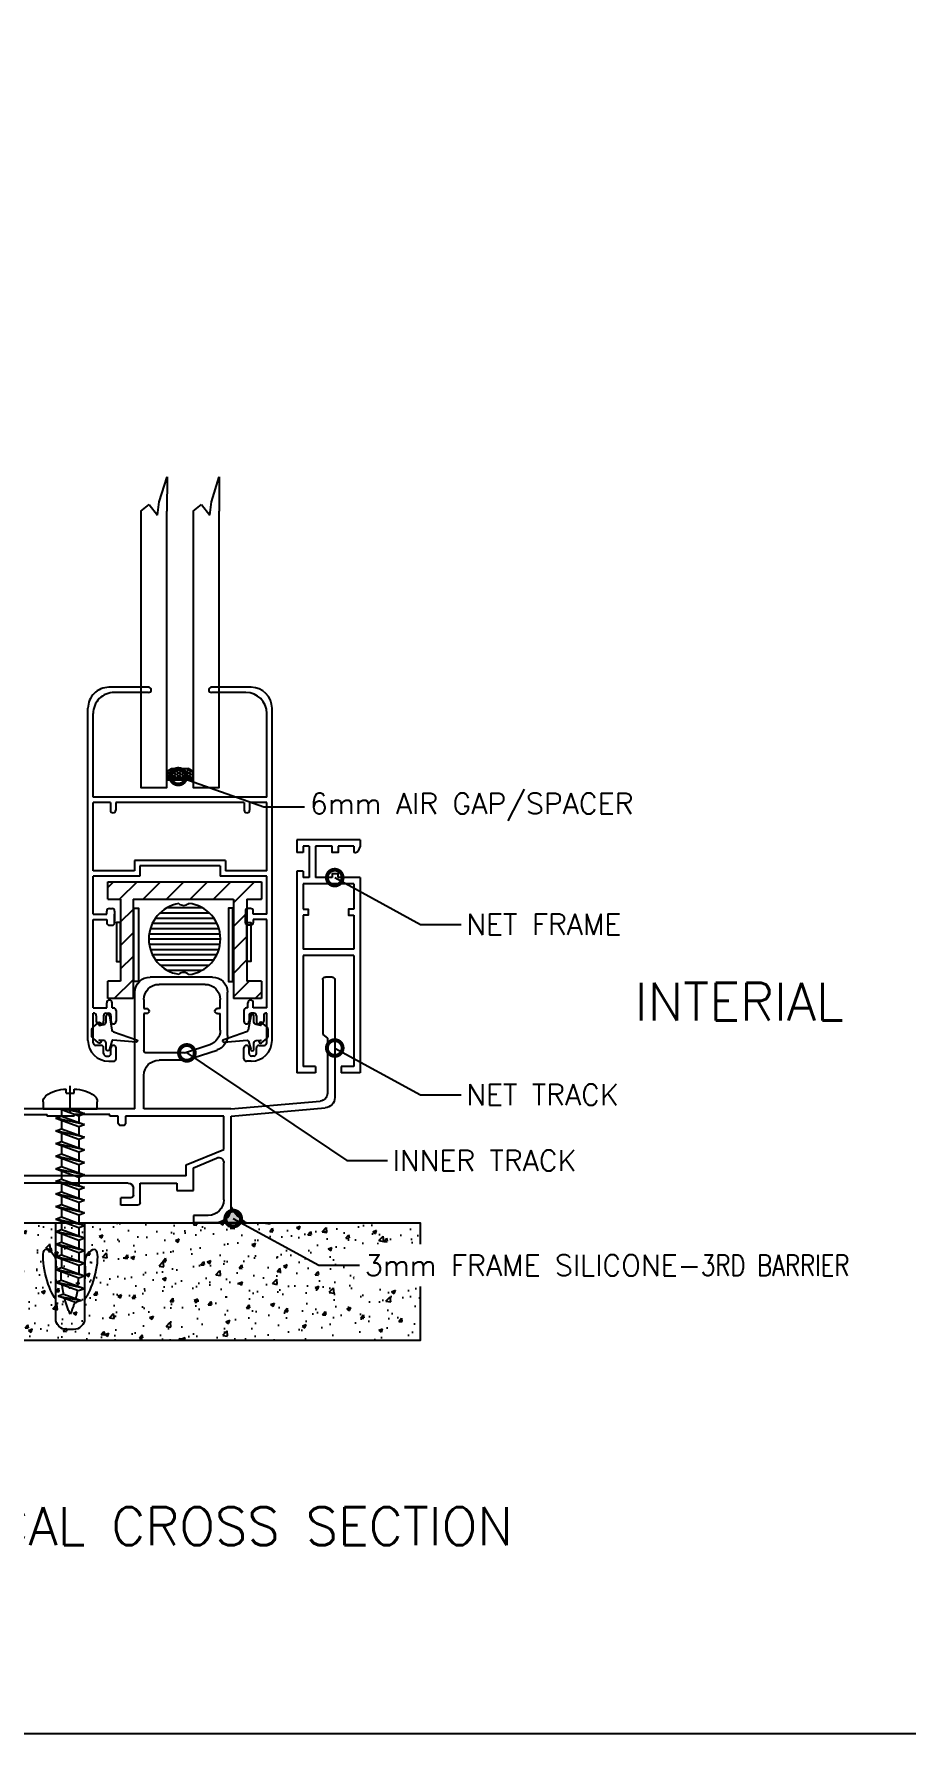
# Model space of a CAD drawing. Header units: millimetres. Extents: x -27371 to -844, y 11365 to 35579.
# Drawn here: x -14611.8 to -14445.1, y 11364.6 to 11689.6 of the extents above; entities that cross this region are included whole.
import ezdxf
from ezdxf import colors
from ezdxf.entities.mleader import LeaderData, LeaderLine
from ezdxf.math import Vec2, Vec3

# ---------------------------------------------------------------- set-up
doc = ezdxf.new("R2010")
doc.units = ezdxf.units.MM
for name, pattern in [('AXIS', [50.8, 31.75, -6.35, 6.35, -6.35]), ('AXIS2', [28.575, 19.05, -3.175, 3.175, -3.175]), ('HIDDEN', [9.525, 6.35, -3.175])]:
    doc.linetypes.add(name, pattern=pattern)
for name, color, linetype in [('A-GRID2', 224, 'AXIS2'), ('GLASS-VISION-PES', 151, 'Continuous'), ('HARDWARES', 54, 'Continuous'), ('PRO', 7, 'Continuous')]:
    doc.layers.add(name, color=color, linetype=linetype)
doc.layers.add('TEXT', color=7, linetype='Continuous', lineweight=20)
doc.styles.add('Annotative', font='romans.shx')
doc.styles.add('RomanS', font='romans.shx')

# ---------------------------------------------------------------- blocks, each defined once
blk = doc.blocks.new('trialco frame without cover')
at = {"color": 5}
for p, q in [((-77.8, 46.5), (-77.8, 23.96)), ((-77.3, 47), (-76, 47)), ((-75.5, 46.5), (-75.5, 36)), ((-54.4, 47), (-42.5, 47)), ((-53, 45.6), (-44.2, 45.6)), ((3.3, 47), (-8.6, 47)), ((1.9, 45.6), (-6.9, 45.6)), ((-57.3, 35.81), (-57.3, 44.1)), ((-55.9, 41), (-55.9, 42.7)), ((-41.3, 42.7), (-41.3, 41)), ((-39.6, 21.8), (-39.6, 44.1)), ((-11.5, 21.8), (-11.5, 44.1)), ((-9.8, 42.7), (-9.8, 41)), ((4.8, 41), (4.8, 42.7)), ((6.2, 35.81), (6.2, 44.1)), ((-55.9, 41), (-55.4, 41)), ((-55.9, 36.82), (-55.9, 40)), ((-55.4, 40), (-55.9, 40)), ((-54.9, 40.5), (-54.9, 40.5)), ((-42.3, 40.5), (-42.3, 40.5)), ((-41.3, 41), (-41.8, 41)), ((-41.8, 40), (-41.3, 40)), ((-41.3, 40), (-41.3, 33)), ((-9.8, 41), (-9.3, 41)), ((-9.3, 40), (-9.8, 40)), ((-9.8, 40), (-9.8, 33)), ((-8.8, 40.5), (-8.8, 40.5)), ((3.8, 40.5), (3.8, 40.5)), ((4.8, 41), (4.3, 41)), ((4.3, 40), (4.8, 40)), ((4.8, 36.82), (4.8, 40)), ((-75.5, 36), (-76.4, 35.31)), ((-76.4, 35.31), (-76.4, 24.79)), ((-49.3, 31.1), (-55.3, 33.05)), ((-49.08, 32.5), (-53.9, 34.07)), ((-2.02, 32.5), (2.8, 34.07)), ((-1.8, 31.1), (4.2, 33.05)), ((-49.3, 31.1), (-44.2, 31.1)), ((-49.08, 32.5), (-41.8, 32.5)), ((-2.02, 32.5), (-9.3, 32.5)), ((-1.8, 31.1), (-6.9, 31.1)), ((-41.3, 21.8), (-41.3, 28.2)), ((-9.8, 21.8), (-9.8, 28.2)), ((-57.94, 21.8), (-75.03, 23.3)), ((-58, 20.4), (-75.97, 21.97)), ((-58, 3), (-58, 20.4)), ((-57.94, 21.8), (-56.6, 21.8)), ((-57.94, 21.8), (-57.3, 21.8)), ((-56.6, 21.8), (-41.3, 21.8)), ((-56.6, 20.4), (-37.8, 20.4)), ((-56.6, 14), (-56.6, 20.4)), ((-39.6, 21.8), (-11.5, 21.8)), ((-37.8, 20.4), (-37.8, 19.1)), ((-36.4, 20.4), (-34.8, 20.4)), ((-36.4, 19.1), (-36.4, 20.4)), ((-34.8, 20.7), (-28, 20.7)), ((-34.8, 20.4), (-34.8, 20.7)), ((-28, 20.4), (-28, 20.7)), ((-28, 20.4), (-22.8, 20.4)), ((-16, 20.7), (-22.8, 20.7)), ((-22.8, 20.4), (-22.8, 20.7)), ((-16, 20.4), (-16, 20.7)), ((-16, 20.4), (-14.4, 20.4)), ((-14.4, 19.1), (-14.4, 20.4)), ((-13, 20.4), (-9.8, 20.4)), ((-13, 20.4), (-13, 19.1)), ((-9.8, 21.8), (-1.9, 21.8)), ((-9.8, 20.7), (-2.8, 20.7)), ((-9.8, 20.7), (-9.8, 20.4)), ((-2.8, 18.7), (-2.8, 20.7)), ((-1.4, 19.6), (-1.4, 21.3)), ((-1.4, 19.6), (4.2, 19.6)), ((-37.3, 18.6), (-36.9, 18.6)), ((-13.5, 18.6), (-13.9, 18.6)), ((-2.3, 18.2), (2.8, 18.2)), ((7.2, 3), (7.2, 16.6)), ((-49.4, 11.08), (-56.6, 14)), ((5.8, 7), (5.8, 15.2)), ((-56.6, 4.4), (-56.6, 11.48)), ((-50.8, 10.5), (-55.2, 12.4)), ((-50.8, 9), (-50.8, 10.5)), ((-49.4, 9), (-49.4, 11.08)), ((-50.8, 6.2), (-50.8, 9)), ((-49.4, 9), (-8.8, 9)), ((-40.6, 7.6), (-47.6, 7.6)), ((-47.6, 7.6), (-47.6, 6.2)), ((-40.6, 3.9), (-40.6, 7.6)), ((-39.3, 5.3), (-39.3, 6.6)), ((-38.3, 7.6), (-12.5, 7.6)), ((-11.5, 5.3), (-11.5, 6.6)), ((-10.2, 3.9), (-10.2, 7.6)), ((-10.2, 7.6), (-8.8, 7.6)), ((-8.8, 9), (-3.8, 7)), ((-8.8, 7.6), (-3.8, 5.6)), ((-3.8, 7), (5.8, 7)), ((-47.6, 6.2), (-50.8, 6.2)), ((-40.1, 3.4), (-36.9, 3.4)), ((-38.8, 4.8), (-36.9, 4.8)), ((-36.9, 3.4), (-36.9, 4.8)), ((-13.9, 3.4), (-13.9, 4.8)), ((-12, 4.8), (-13.9, 4.8)), ((-10.7, 3.4), (-13.9, 3.4)), ((-3.8, 5.6), (5.8, 5.6)), ((5.8, 4.4), (5.8, 5.6)), ((-55, 0), (-50.8, 0)), ((-53.6, 1.4), (-50.8, 1.4)), ((-50.8, 1.4), (-50.8, 0)), ((0, 1.4), (2.8, 1.4)), ((0, 1.4), (0, 0)), ((0, 0), (4.2, 0))]:
    blk.add_line(p, q, dxfattribs=at)
for centre, radius, start, end in [((-77.3, 46.5), 0.5, 90, 180), ((-76, 46.5), 0.5, 0, 90), ((-54.4, 44.1), 2.9, 90, 180), ((-53, 42.7), 2.9, 90, 180), ((-44.2, 42.7), 2.9, 0, 90), ((-42.5, 44.1), 2.9, 0, 90), ((-8.6, 44.1), 2.9, 90, 180), ((-6.9, 42.7), 2.9, 90, 180), ((1.9, 42.7), 2.9, 0, 90), ((3.3, 44.1), 2.9, 0, 90), ((-55.4, 40.5), 0.5, 0, 90), ((-55.4, 40.5), 0.5, 270, 0), ((-41.8, 40.5), 0.5, 90, 180), ((-41.8, 40.5), 0.5, 180, 270), ((-9.3, 40.5), 0.5, 0, 90), ((-9.3, 40.5), 0.5, 270, 0), ((4.3, 40.5), 0.5, 90, 180), ((4.3, 40.5), 0.5, 180, 270), ((-54.4, 35.81), 2.9, 180, 252), ((-53, 36.82), 2.9, 180, 252), ((1.9, 36.82), 2.9, 288, 0), ((3.3, 35.81), 2.9, 288, 0), ((-41.8, 33), 0.5, 270, 360), ((-9.3, 33), 0.5, 180, 270), ((-44.2, 28.2), 2.9, 0, 90), ((-6.9, 28.2), 2.9, 90, 180), ((-75.8, 23.96), 2, 180, 265), ((-74.9, 24.79), 1.5, 180, 265), ((-1.9, 21.3), 0.5, 0, 90), ((4.2, 16.6), 3, 0, 90), ((-37.3, 19.1), 0.5, 180, 270), ((-36.9, 19.1), 0.5, 270, 0), ((-13.9, 19.1), 0.5, 180, 270), ((-13.5, 19.1), 0.5, 270, 0), ((-2.3, 18.7), 0.5, 180, 270), ((2.8, 15.2), 3, 0, 90), ((-55.6, 11.48), 1, 66.6823, 180), ((-38.3, 6.6), 1, 90, 180), ((-12.5, 6.6), 1, 0, 90), ((-53.6, 4.4), 3, 180, 270), ((-40.1, 3.9), 0.5, 180, 270), ((-38.8, 5.3), 0.5, 180, 270), ((-12, 5.3), 0.5, 270, 0), ((-10.7, 3.9), 0.5, 270, 0), ((2.8, 4.4), 3, 270, 0), ((-55, 3), 3, 180, 270), ((4.2, 3), 3, 270, 0)]:
    blk.add_arc(centre, radius, start, end, dxfattribs=at)
blk = doc.blocks.new('trialco leaf')
at = {"color": 3}
for p, q in [((-26.3, 0), (-25.4, 0)), ((0.9, 0), (0, 0)), ((-27.8, -3.05), (-28.8, -3.05)), ((-27.3, -1.5), (-27.3, -2.55)), ((-26.8, -1), (-26.4, -1)), ((-25.9, -1.5), (-25.9, -2.55)), ((-25.4, -3.05), (-25.4, -3.05)), ((-24.9, -0.5), (-24.9, -2.55)), ((-0.5, -0.5), (-0.5, -2.55)), ((0, -3.05), (0, -3.05)), ((0.5, -1.5), (0.5, -2.55)), ((1.4, -1), (1, -1)), ((1.9, -1.5), (1.9, -2.55)), ((2.4, -3.05), (3.4, -3.05)), ((-30.3, -4), (-30.3, -67.5)), ((-29.3, -3.55), (-29.3, -9.19)), ((3.9, -3.55), (3.9, -9.19)), ((4.9, -4), (4.9, -67.5)), ((-28.7, -8.7), (-28.7, -7.65)), ((-27.8, -7.15), (-28.2, -7.15)), ((-27.3, -8.7), (-27.3, -7.65)), ((-26.8, -9.2), (-26.4, -9.2)), ((-25.9, -8.7), (-25.9, -7.65)), ((-25.4, -7.15), (-25.4, -7.15)), ((-24.9, -9.7), (-24.9, -7.65)), ((-0.5, -9.7), (-0.5, -7.65)), ((0, -7.15), (0, -7.15)), ((0.5, -8.7), (0.5, -7.65)), ((1.4, -9.2), (1, -9.2)), ((1.9, -8.7), (1.9, -7.65)), ((2.4, -7.15), (2.8, -7.15)), ((3.3, -8.7), (3.3, -7.65)), ((-29.3, -10.2), (-29.3, -27.1)), ((-29.3, -10.2), (-26.7, -10.2)), ((-26.7, -10.2), (-26.7, -11.2)), ((-26.2, -11.7), (-26.2, -11.7)), ((-25.7, -10.2), (-25.4, -10.2)), ((-25.7, -10.2), (-25.7, -11.2)), ((0.3, -10.2), (0, -10.2)), ((0.3, -10.2), (0.3, -11.2)), ((0.8, -11.7), (0.8, -11.7)), ((3.9, -10.2), (1.3, -10.2)), ((1.3, -10.2), (1.3, -11.2)), ((3.9, -10.2), (3.9, -27.1)), ((-26.2, -26), (-25.7, -26)), ((0.8, -26), (0.3, -26)), ((-29.3, -27.1), (-26.7, -27.1)), ((-29.3, -28.1), (-29.3, -35.4)), ((-29.3, -28.1), (-26.7, -28.1)), ((-26.7, -27.1), (-26.7, -26.5)), ((-26.7, -28.1), (-26.7, -28.7)), ((-26.2, -29.2), (-25.7, -29.2)), ((-25.2, -26.5), (-25.2, -28.1)), ((-25.2, -28.7), (-25.2, -26.5)), ((-0.2, -26.5), (-0.2, -28.1)), ((-0.2, -28.7), (-0.2, -26.5)), ((0.8, -29.2), (0.3, -29.2)), ((1.3, -27.1), (1.3, -26.5)), ((3.9, -27.1), (1.3, -27.1)), ((3.9, -28.1), (1.3, -28.1)), ((1.3, -28.1), (1.3, -28.7)), ((3.9, -28.1), (3.9, -35.4)), ((-29.3, -35.4), (-20.4, -35.4)), ((-20.4, -37.4), (-20.4, -35.4)), ((-5, -35.4), (3.9, -35.4)), ((-5, -37.4), (-5, -35.4)), ((-29.3, -36.4), (-29.3, -49.5)), ((-29.3, -36.4), (-21.4, -36.4)), ((-21.4, -38.4), (-21.4, -36.4)), ((-21.4, -38.4), (-4, -38.4)), ((-20.4, -37.4), (-5, -37.4)), ((-4, -36.4), (3.9, -36.4)), ((-4, -38.4), (-4, -36.4)), ((3.9, -36.4), (3.9, -49.5)), ((-26, -49.5), (-26, -48)), ((-25.5, -47.5), (-25.5, -47.5)), ((-25, -49.5), (-25, -48)), ((-0.4, -49.5), (-0.4, -48)), ((0.1, -47.5), (0.1, -47.5)), ((0.6, -49.5), (0.6, -48)), ((-29.3, -49.5), (-26, -49.5)), ((-29.3, -50.5), (-29.3, -66.5)), ((-29.3, -50.5), (3.9, -50.5)), ((-25, -49.5), (-0.4, -49.5)), ((0.6, -49.5), (3.9, -49.5)), ((3.9, -50.5), (3.9, -66.5)), ((-26.3, -71.5), (-18.7, -71.5)), ((-25.3, -70.5), (-18.7, -70.5)), ((-18.2, -71), (-18.2, -71)), ((-7.2, -71), (-7.2, -71)), ((-6.7, -70.5), (-0.1, -70.5)), ((-6.7, -71.5), (0.9, -71.5))]:
    blk.add_line(p, q, dxfattribs=at)
for centre, radius, start, end in [((-26.3, -4), 4, 90, 180), ((-25.4, -0.5), 0.5, 0, 90), ((0, -0.5), 0.5, 90, 180), ((0.9, -4), 4, 0, 90), ((-28.8, -3.55), 0.5, 90, 180), ((-27.8, -2.55), 0.5, 270, 0), ((-26.8, -1.5), 0.5, 90, 180), ((-26.4, -1.5), 0.5, 0, 90), ((-25.4, -2.55), 0.5, 180, 270), ((-25.4, -2.55), 0.5, 270, 0), ((0, -2.55), 0.5, 180, 270), ((0, -2.55), 0.5, 270, 0), ((1, -1.5), 0.5, 90, 180), ((1.4, -1.5), 0.5, 0, 90), ((2.4, -2.55), 0.5, 180, 270), ((3.4, -3.55), 0.5, 0, 90), ((-29.2, -8.7), 0.5, 258.463, 0), ((-28.2, -7.65), 0.5, 90, 180), ((-27.8, -7.65), 0.5, 0, 90), ((-26.8, -8.7), 0.5, 180, 270), ((-26.4, -8.7), 0.5, 270, 0), ((-25.4, -7.65), 0.5, 90, 180), ((-25.4, -7.65), 0.5, 0, 90), ((-25.4, -9.7), 0.5, 270, 0), ((0, -7.65), 0.5, 90, 180), ((0, -9.7), 0.5, 180, 270), ((0, -7.65), 0.5, 0, 90), ((1, -8.7), 0.5, 180, 270), ((1.4, -8.7), 0.5, 270, 0), ((2.4, -7.65), 0.5, 90, 180), ((2.8, -7.65), 0.5, 0, 90), ((3.8, -8.7), 0.5, 180, 281.537), ((-26.2, -11.2), 0.5, 180, 270), ((-26.2, -11.2), 0.5, 270, 0), ((0.8, -11.2), 0.5, 180, 270), ((0.8, -11.2), 0.5, 270, 0), ((-26.2, -26.5), 0.5, 90, 180), ((-25.7, -26.5), 0.5, 0, 90), ((0.3, -26.5), 0.5, 90, 180), ((0.8, -26.5), 0.5, 0, 90), ((-26.2, -28.7), 0.5, 180, 270), ((-25.7, -28.7), 0.5, 270, 0), ((0.3, -28.7), 0.5, 180, 270), ((0.8, -28.7), 0.5, 270, 0), ((-25.5, -48), 0.5, 90, 180), ((-25.5, -48), 0.5, 0, 90), ((0.1, -48), 0.5, 90, 180), ((0.1, -48), 0.5, 0, 90), ((-26.3, -67.5), 4, 180, 270), ((-25.3, -66.5), 4, 180, 270), ((-0.1, -66.5), 4, 270, 0), ((0.9, -67.5), 4, 270, 0), ((-18.7, -71), 0.5, 0, 90), ((-18.7, -71), 0.5, 270, 0), ((-6.7, -71), 0.5, 90, 180), ((-6.7, -71), 0.5, 180, 270)]:
    blk.add_arc(centre, radius, start, end, dxfattribs=at)
blk = doc.blocks.new('roller')
for p, q in [((-19.87, 18.98), (-19.87, 22.3)), ((-19.87, 22.3), (9.51, 22.3)), ((9.51, 22.3), (9.51, 18.98)), ((-19.87, 18.98), (-17.43, 18.98)), ((-17.43, 18.98), (-17.43, 3.32)), ((-15.04, 18.98), (4.15, 18.98)), ((-15.04, 18.98), (-15.04, 0)), ((4.15, 18.98), (4.15, 0)), ((6.72, 18.98), (9.51, 18.98)), ((6.72, 18.98), (6.72, 3.32)), ((-19.87, 0), (-19.87, 3.32)), ((-17.43, 3.32), (-19.87, 3.32)), ((9.51, 3.32), (6.72, 3.32)), ((9.51, 3.32), (9.51, 0)), ((-15.04, 0), (-19.87, 0)), ((9.51, 0), (4.15, 0))]:
    blk.add_line(p, q)
for points in [[(-14.91, 17.27), (-14.01, 17.27), (-14.01, 3.22), (-14.91, 3.22)], [(4.02, 17.27), (3.23, 17.27), (3.23, 3.22), (4.02, 3.22)], [(-17.43, 14.52), (-18.18, 14.52), (-18.18, 7.04), (-17.43, 7.04)], [(6.72, 14.52), (7.47, 14.52), (7.47, 7.04), (6.72, 7.04)]]:
    blk.add_lwpolyline(points, close=True)
for centre, radius, start, end in [((-5.18, 11.36), 6.85, 99.192, 260.808), ((-5.36, 19.2), 1.42, 229.7147, 312.8915), ((-5.18, 11.36), 6.85, 276.5858, 83.4142), ((-5.36, 3.53), 1.42, 47.1085, 130.2853)]:
    blk.add_arc(centre, radius, start, end)
blk = doc.blocks.new('TRIALCO NET')
at = {"color": 2}
for p, q in [((-44.5, 3.6), (-44.5, -8.5)), ((-44.5, 3.6), (-43.3, 3.6)), ((-43.3, 3.6), (-42.28, 3.19)), ((-37.3, 3.6), (0, 3.6)), ((-37.3, 3.6), (-37.3, -0.6)), ((0, 3.6), (0, 0)), ((-43.3, 2.4), (-43.3, -0.6)), ((-43.3, 2.4), (-42.1, 2.4)), ((-42.1, 2.59), (-42.1, 2.4)), ((-36.1, 2.4), (-31.29, 2.4)), ((-36.1, 2.4), (-36.1, -7.3)), ((-30.14, 2.4), (-23.6, 2.4)), ((-23.6, 2.4), (-23.6, -7.3)), ((-22.4, 2.4), (-22.4, -7.3)), ((-22.4, 2.4), (-1.2, 2.4)), ((-1.2, 2.4), (-1.2, 0)), ((-1.2, 0), (0, 0)), ((-43.3, -1.75), (-43.3, -4.9)), ((-37.3, -1.75), (-37.3, -4.9)), ((-43.3, -4.9), (-37.3, -4.9)), ((-43.3, -6.1), (-43.3, -7.3)), ((-43.3, -6.1), (-37.3, -6.1)), ((-37.3, -6.1), (-37.3, -7.3)), ((-1.2, -4.9), (-1.2, -7.3)), ((-1.2, -4.9), (0, -4.9)), ((0, -4.9), (0, -8.5)), ((-44.5, -8.5), (-42.1, -8.5)), ((-43.3, -7.3), (-42.1, -7.3)), ((-42.1, -7.3), (-42.1, -8.5)), ((-38.5, -7.3), (-37.3, -7.3)), ((-38.5, -7.3), (-38.5, -8.5)), ((-38.5, -8.5), (0, -8.5)), ((-36.1, -7.3), (-31.29, -7.3)), ((-30.14, -7.3), (-23.6, -7.3)), ((-22.4, -7.3), (-1.2, -7.3))]:
    blk.add_line(p, q, dxfattribs=at)
for points in [[(-31.29, 2.4), (-31.29, 1.4), (-30.14, 1.4), (-30.14, 2.4)], [(-43.3, -0.6), (-42.1, -0.6), (-42.1, -1.75), (-43.3, -1.75)], [(-37.3, -0.6), (-38, -0.6), (-38, -1.75), (-37.3, -1.75)], [(-31.29, -7.3), (-31.29, -6.3), (-30.14, -6.3), (-30.14, -7.3)]]:
    blk.add_lwpolyline(points, dxfattribs=at)
blk.add_arc((-43.19, 2.6), 1.09, 359.3357, 33.1171, dxfattribs=at)
blk = doc.blocks.new('_DotSmall')
at = {"color": 0, "linetype": 'ByBlock', "const_width": 0.5}
blk.add_lwpolyline([(-0.0625, 0, 1), (0.0625, 0, 1)], format="xyb", close=True, dxfattribs=at)
blk = doc.blocks.new('*U35')
at = {"layer": 'A-GRID2', "linetype": 'AXIS'}
blk.add_line((0, -0.62), (0, 4.4), dxfattribs=at)
at = {"layer": 'HARDWARES', "linetype": 'Continuous'}
for p, q in [((-0.76, 2.99), (-0.76, 3.75)), ((0.76, 2.99), (0.76, 3.75)), ((-5.18, 0), (-5.18, 1.32)), ((5.18, 0), (-5.18, 0)), ((0.76, 2.99), (-0.76, 2.99)), ((5.18, 1.32), (5.18, 0))]:
    blk.add_line(p, q, dxfattribs=at)
at = {"layer": 'HARDWARES'}
for p, q in [((5.18, 0), (-5.18, 0)), ((5.18, 0.94), (5.18, 0))]:
    blk.add_line(p, q, dxfattribs=at)
at = {"layer": 'HARDWARES', "linetype": 'HIDDEN'}
for p, q in [((1.65, -0.12), (1.65, -1.4)), ((1.65, -2.2), (1.65, -3.81)), ((-1.65, -3.4), (-1.65, -5.01)), ((-1.65, -5.81), (-1.65, -7.42)), ((1.65, -4.61), (1.65, -6.22)), ((-1.65, -8.22), (-1.65, -9.83)), ((1.65, -7.02), (1.65, -8.63)), ((1.65, -9.43), (1.65, -11.04)), ((-1.65, -10.63), (-1.65, -12.24)), ((1.65, -11.84), (1.65, -13.45)), ((-1.65, -13.04), (-1.65, -14.65)), ((-1.65, -15.45), (-1.65, -17.06)), ((1.65, -14.25), (1.65, -15.86)), ((-1.65, -17.86), (-1.65, -19.47)), ((1.65, -16.66), (1.65, -18.26)), ((1.65, -19.07), (1.65, -20.67)), ((-1.65, -20.27), (-1.65, -21.87)), ((-1.65, -22.68), (-1.65, -24.28)), ((1.65, -21.47), (1.65, -23.08)), ((-1.65, -25.08), (-1.65, -26.69)), ((1.65, -23.88), (1.65, -25.49)), ((-1.65, -27.49), (-1.65, -29.1)), ((1.65, -26.29), (1.65, -27.9)), ((1.65, -28.7), (1.65, -30.31)), ((-1.65, -29.9), (-1.65, -31.51)), ((1.23, -35.46), (-2.08, -36.66)), ((1.23, -35.46), (2.28, -35.84)), ((2.28, -35.84), (-2.08, -36.66)), ((-2.08, -36.66), (-1.03, -37.04)), ((-1.03, -37.04), (2.28, -35.84))]:
    blk.add_line(p, q, dxfattribs=at)
for points in [[(1.97, 0), (-1.65, -1.32), (-2.75, -0.92)], [(-0.23, 0), (-2.75, -0.92), (1.45, 0)], [(-1.65, 0), (-1.65, -0.52)], [(2.75, -1.8), (1.65, -1.4), (-2.75, -3), (2.75, -1.8), (-1.65, -3.4), (-2.75, -3)], [(-1.65, -1.32), (-1.65, -2.6)], [(2.75, -4.21), (1.65, -3.81), (-2.75, -5.41), (2.75, -4.21), (-1.65, -5.81), (-2.75, -5.41)], [(2.75, -6.62), (1.65, -6.22), (-2.75, -7.82), (2.75, -6.62), (-1.65, -8.22), (-2.75, -7.82)], [(2.75, -9.03), (1.65, -8.63), (-2.75, -10.23), (2.75, -9.03), (-1.65, -10.63), (-2.75, -10.23)], [(2.75, -11.44), (1.65, -11.04), (-2.75, -12.64), (2.75, -11.44), (-1.65, -13.04), (-2.75, -12.64)], [(2.75, -13.85), (1.65, -13.45), (-2.75, -15.05), (2.75, -13.85), (-1.65, -15.45), (-2.75, -15.05)], [(2.75, -16.26), (1.65, -15.86), (-2.75, -17.46), (2.75, -16.26), (-1.65, -17.86), (-2.75, -17.46)], [(2.75, -18.67), (1.65, -18.26), (-2.75, -19.87), (2.75, -18.67), (-1.65, -20.27), (-2.75, -19.87)], [(2.75, -21.07), (1.65, -20.67), (-2.75, -22.28), (2.75, -21.07), (-1.65, -22.68), (-2.75, -22.28)], [(2.75, -23.48), (1.65, -23.08), (-2.75, -24.68), (2.75, -23.48), (-1.65, -25.08), (-2.75, -24.68)], [(2.75, -25.89), (1.65, -25.49), (-2.75, -27.09), (2.75, -25.89), (-1.65, -27.49), (-2.75, -27.09)], [(2.75, -28.3), (1.65, -27.9), (-2.75, -29.5), (2.75, -28.3), (-1.65, -29.9), (-2.75, -29.5)], [(2.75, -30.71), (1.65, -30.31), (-2.75, -31.91), (2.75, -30.71), (-1.65, -32.31), (-2.75, -31.91)], [(2.78, -33.13), (1.68, -32.73), (-2.72, -34.33), (2.78, -33.13), (-1.62, -34.73), (-2.72, -34.33)]]:
    blk.add_lwpolyline(points, dxfattribs=at)
at = {"layer": 'HARDWARES', "linetype": 'Continuous'}
for centre, radius, start, end in [((-0.81, -2.74), 6.49, 89.5368, 126.33), ((0.81, -2.74), 6.49, 53.67, 90.4632), ((-3.61, 1.32), 1.57, 131.7376, 180), ((3.61, 1.32), 1.57, 0, 48.2624)]:
    blk.add_arc(centre, radius, start, end, dxfattribs=at)
at = {"layer": 'HARDWARES', "linetype": 'HIDDEN'}
for centre, start, end in [((17.68, -31.43), 182.508, 187.2926), ((-17.49, -31.43), 356.0961, 1.0584), ((17.59, -31.45), 189.5795, 194.5622), ((-17.59, -31.45), 347.9668, 353.6815), ((17.59, -31.45), 196.6931, 203.9435), ((-17.59, -31.45), 336.0565, 345.4243)]:
    blk.add_arc(centre, 19.24, start, end, dxfattribs=at)
blk = doc.blocks.new('A$C55a8eb81')
at = {"layer": 'PRO', "color": 1, "linetype": 'ByBlock', "lineweight": -2}
blk.add_lwpolyline([(9.2, 1.84), (4.78, 1.42, -0.327324), (4.54, 1.59), (4.09, 3.17, 1), (3.49, 3.17), (3.49, 2.47), (3.48, 2.01, -0.368344), (3.05, 1.52), (2.16, 1.4, -0.256451), (2.58, 1.55), (2.48, 1.8, 0.50841), (2.01, 1.92), (1.03, 1.1, 0.221695), (0.74, 0.49), (0.74, -0.49, 0.221695), (1.03, -1.1), (2.01, -1.92, 0.50841), (2.48, -1.8), (2.58, -1.55, -0.256451), (2.16, -1.4), (3.05, -1.58, -0.368344), (3.48, -2.06), (3.49, -2.53), (3.49, -3.22, 1), (4.09, -3.22), (4.55, -0.48, -0.264379), (4.9, -0.14), (9.25, 1.34, 0.951054)], format="xyb", close=True, dxfattribs=at)

msp = doc.modelspace()

# ---------------------------------------------------------------- hatches: boundary and pattern name
at = {"ltscale": 1.3}
h = msp.add_hatch(dxfattribs=at)
h.set_pattern_fill('HONEY', color=1, scale=0.1)
h.set_pattern_definition([(0, (-8704.50112, -4417.1065), (0.47625, 0.2749630645), [0.3175, -0.635]), (120, (-8704.50112, -4417.1065), (-0.476249999, 0.2749630663), [0.3175, -0.635]), (60, (-8704.50112, -4417.1065), (1e-09, 0.549926131), [-0.635, 0.3175])])
h.paths.add_polyline_path([(-14581.42, 11548.61), (-14582.34, 11549.2), (-14585.51, 11549.2), (-14586.42, 11548.61), (-14586.42, 11547.37), (-14581.42, 11547.37)])
h = msp.add_hatch(color=1, dxfattribs=at)
h.dxf.hatch_style = 1
h.paths.add_polyline_path([(-14581.42, 11547.13), (-14586.42, 11547.13), (-14586.42, 11546.94), (-14581.42, 11546.94)])
h = msp.add_hatch(dxfattribs=at)
h.set_pattern_fill('ANSI31', color=1)
h.set_pattern_definition([(45, (-8658.087, -4616.4098), (-2.24506403, 2.24506403), [])])
h.paths.add_polyline_path([(-14568.35, 11527.56), (-14597.73, 11527.56), (-14597.73, 11524.24), (-14595.3, 11524.24), (-14595.3, 11508.58), (-14597.73, 11508.58), (-14597.73, 11505.26), (-14592.9, 11505.26), (-14592.9, 11524.24), (-14573.71, 11524.24), (-14573.71, 11505.26), (-14568.35, 11505.26), (-14568.35, 11508.58), (-14571.14, 11508.58), (-14571.14, 11519.28, -0.288492), (-14571.42, 11519.73), (-14571.42, 11521.33), (-14571.42, 11521.93, -0.288492), (-14571.14, 11522.38), (-14571.14, 11524.24), (-14568.35, 11524.24)])
h = msp.add_hatch(dxfattribs=at)
h.set_pattern_fill('_USER', color=256, pattern_type=0)
h.set_pattern_definition([(0, (-8658.0872, -4616.4098), (0, 1), [])])
h.paths.add_polyline_path([(-14582.26, 11523.43, -0.379749), (-14584.13, 11523.38, 0.851187), (-14584.13, 11509.87, -0.379749), (-14582.26, 11509.82, 0.89119)])
at = {"ltscale": 1.3, "true_color": 0x636466}
h = msp.add_hatch(dxfattribs=at)
h.set_pattern_fill('AR-CONC', color=251, scale=0.04)
h.set_pattern_definition([(50, (-8704.501, -4616.41), (7.2873868, -0.6375634), [0.762, -8.382]), (355, (-8704.501, -4616.41), (-1.409737, 7.6422738), [0.6096, -6.7056234]), (100.451445, (-8703.894, -4616.463), (5.87765, 7.00471), [0.6476004, -7.1236098]), (46.1842, (-8704.501, -4614.378), (10.8431616, -1.681693), [1.143, -12.573]), (96.63556, (-8703.598, -4614.518), (9.4961654, 9.897045), [0.971401, -10.685424]), (351.18415, (-8704.501, -4614.378), (9.496165, 9.897045), [0.914399, -10.058389]), (21, (-8703.485, -4614.886), (6.0645757, -4.090608), [0.762, -8.382]), (326, (-8703.485, -4614.886), (2.472081, 7.3675186), [0.6096, -6.7056]), (71.451445, (-8702.98, -4615.227), (8.5366568, 3.2769108), [0.6476004, -7.1235975]), (37.5, (-8704.501, -4616.4098), (0.12354413, 3.38220155), [0, -6.62432, 0, -6.8072, 0, -6.731]), (7.5, (-8704.501, -4616.4098), (2.6727865, 4.007223), [0, -3.88112, 0, -6.47192, 0, -2.5654]), (327.5, (-8706.7668, -4616.4098), (5.4236238, -0.22914976), [0, -2.54, 0, -7.9248, 0, -10.5156]), (317.5, (-8707.783, -4616.41), (5.9251673, 1.0170596), [0, -3.302, 0, -5.26288, 0, -7.4676])])
h.paths.add_polyline_path([(-14537.97, 11439.84), (-14537.97, 11462.31), (-14661.56, 11462.31), (-14661.56, 11439.84)])

# ---------------------------------------------------------------- linework, layer by layer
at = {"ltscale": 1.3}
for p, q in [((-14586.42, 11548.61), (-14585.51, 11549.2)), ((-14586.42, 11547.37), (-14586.42, 11548.61)), ((-14586.42, 11547.37), (-14581.42, 11547.37)), ((-14585.51, 11549.2), (-14582.34, 11549.2)), ((-14581.42, 11548.61), (-14582.34, 11549.2)), ((-14581.42, 11548.61), (-14581.42, 11547.37))]:
    msp.add_line(p, q, dxfattribs=at)
for points in [[(-15128.66, 12014.6), (-14043.46, 12014.6), (-14043.46, 11364.6), (-15128.66, 11364.6)], [(-14586.42, 11547.37), (-14581.42, 11547.37), (-14581.42, 11547.13), (-14586.42, 11547.13)], [(-14586.42, 11547.13), (-14581.42, 11547.13), (-14581.42, 11546.94), (-14586.42, 11546.94)], [(-14661.56, 11462.31), (-14537.97, 11462.31), (-14537.97, 11439.84), (-14661.56, 11439.84)]]:
    msp.add_lwpolyline(points, close=True, dxfattribs=at)
msp.add_lwpolyline([(-14602.17, 11462.31), (-14602.17, 11444.02, -0.414214), (-14604.28, 11441.92), (-14605.57, 11441.92, -0.414214), (-14607.68, 11444.02), (-14607.68, 11462.31)], format="xyb", close=True, dxfattribs=at)
for points in [[(-14607.68, 11447.64), (-14608.68, 11449.46), (-14609.13, 11457.18), (-14607.91, 11455.96), (-14607.71, 11453.78), (-14607.68, 11451.24)], [(-14602.17, 11447.62), (-14601.12, 11449.44), (-14600.63, 11457.16), (-14601.86, 11455.95), (-14602.07, 11453.77), (-14602.17, 11451.2)]]:
    msp.add_spline(points, degree=3, dxfattribs=at)
at = {"layer": 'GLASS-VISION-PES'}
for p, q in [((-14587.89, 11600.16), (-14586.4, 11604.94)), ((-14586.4, 11604.94), (-14586.42, 11598.39)), ((-14577.89, 11600.16), (-14576.4, 11604.94)), ((-14576.4, 11604.94), (-14576.42, 11598.39)), ((-14591.42, 11598.39), (-14589.82, 11599.66)), ((-14589.82, 11599.66), (-14588.2, 11597.62)), ((-14588.2, 11597.62), (-14587.89, 11600.16)), ((-14581.42, 11598.39), (-14579.82, 11599.66)), ((-14579.82, 11599.66), (-14578.2, 11597.62)), ((-14578.2, 11597.62), (-14577.89, 11600.16))]:
    msp.add_line(p, q, dxfattribs=at)
for points in [[(-14591.42, 11598.39), (-14591.42, 11545.55), (-14586.42, 11545.55), (-14586.42, 11598.39)], [(-14581.42, 11598.39), (-14581.42, 11545.55), (-14576.42, 11545.55), (-14576.42, 11598.39)]]:
    msp.add_lwpolyline(points, dxfattribs=at)

# ---------------------------------------------------------------- block references
at = {"rotation": 180}
msp.add_blockref('trialco leaf', (-14596.62, 11493.2), dxfattribs=at)
at = {"color": 2, "rotation": 270}
msp.add_blockref('TRIALCO NET', (-14553.1, 11491.02), dxfattribs=at)
msp.add_blockref('roller', (-14577.86, 11505.23))
at = {"xscale": -1}
msp.add_blockref('trialco frame without cover', (-14632.13, 11462.31), dxfattribs=at)
at = {"color": 1, "xscale": -1, "rotation": 180}
msp.add_blockref('A$C55a8eb81', (-14601.52, 11498.67, -96.23), dxfattribs=at)
at = {"layer": 'HARDWARES', "xscale": -1}
msp.add_blockref('*U35', (-14604.92, 11484.11), dxfattribs=at)

# ---------------------------------------------------------------- texts
at = {"ltscale": 1.3, "width": 157.5799, "attachment_point": 1, "style": 'Annotative'}
for s, insert, char_height in [('INTERIAL', (-14496.97, 11508.2), 7.228), ('VERTICAL CROSS SECTION', (-14644.78, 11407.95), 7.2281)]:
    msp.add_mtext(s, dxfattribs=dict(at, insert=insert, char_height=char_height))

# ---------------------------------------------------------------- next in the draw order: leaders
at = {"layer": 'TEXT'}
ml = msp.add_multileader_mtext('Standard', dxfattribs=at)
ml.set_content('\\A1;NET FRAME', color=256, style='RomanS')
ml.set_leader_properties(color=8)
ml.set_arrow_properties(name='DOTSMALL')
ml.build(insert=Vec2(0, 0))
ml.multileader.update_dxf_attribs({"dogleg_length": 20, "arrow_head_size": 6, "scale": 2})
ctx = ml.context
ctx.base_point, ctx.scale, ctx.arrow_head_size, ctx.landing_gap_size, ctx.plane_origin = Vec3(-14530.17, 11519.38), 2, 6, 1, Vec3(-15861.79, 11044.47)
notes = []
notes.append((ctx, [(0, (1, 1, 0), (-14537.96, 11519.38), (1, 0), 7.79, [(0, [(-14554.33, 11528.32)], 0, [])])]))
ctx.mtext.insert, ctx.mtext.defined_height, ctx.mtext.line_spacing_factor, ctx.mtext.flow_direction = Vec3(-14529.17, 11521.38), 4.93, 1.2, 5
ctx.mtext.has_bg_fill, ctx.mtext.bg_color, ctx.mtext.bg_scale_factor, ctx.mtext.bg_transparency, ctx.mtext.use_window_bg_color = 1, -1027028792, 1.5, 0, 1
ml = msp.add_multileader_mtext('Standard', dxfattribs=at)
ml.set_content('\\A1;INNER TRACK', color=256, style='RomanS')
ml.set_leader_properties(color=8)
ml.set_arrow_properties(name='DOTSMALL')
ml.build(insert=Vec2(0, 0))
ml.multileader.update_dxf_attribs({"dogleg_length": 20, "arrow_head_size": 6, "scale": 2})
ctx = ml.context
ctx.base_point, ctx.scale, ctx.arrow_head_size, ctx.landing_gap_size, ctx.plane_origin = Vec3(-14544.26, 11474.23), 2, 6, 1, Vec3(-15890.07, 11010.96)
notes.append((ctx, [(0, (1, 1, 0), (-14552.05, 11474.23), (1, 0), 7.79, [(0, [(-14582.61, 11494.81)], 0, [])])]))
ctx.mtext.insert, ctx.mtext.defined_height, ctx.mtext.line_spacing_factor, ctx.mtext.flow_direction = Vec3(-14543.26, 11476.23), 4.93, 1.2, 5
ctx.mtext.has_bg_fill, ctx.mtext.bg_color, ctx.mtext.bg_scale_factor, ctx.mtext.bg_transparency, ctx.mtext.use_window_bg_color = 1, -1027028792, 1.5, 0, 1
for ctx, leaders in notes:
    for number, flags, end, landing, length, lines in leaders:
        leader = LeaderData()
        leader.index, (leader.has_last_leader_line, leader.has_dogleg_vector, leader.attachment_direction) = number, flags
        leader.last_leader_point, leader.dogleg_vector, leader.dogleg_length = Vec3(end), Vec3(landing), length
        for number, points, colour, breaks in lines:
            line = LeaderLine()
            line.index, line.vertices, line.color, line.breaks = number, Vec3.list(points), colors.encode_raw_color(colour), breaks
            leader.lines.append(line)
        ctx.leaders.append(leader)

# ---------------------------------------------------------------- next in the draw order: hatches: boundary and pattern name
at = {"ltscale": 1.3}
h = msp.add_hatch(color=2, dxfattribs=at)
h.dxf.hatch_style = 1
h.paths.add_polyline_path([(-14639.33, 11465.31, -0.085921), (-14642.27, 11462.31), (-14636.79, 11462.31, -0.383987)])
h.paths.add_polyline_path([(-14574.13, 11465.31, -0.383987), (-14576.68, 11462.31), (-14571.2, 11462.31, -0.128767)])

# ---------------------------------------------------------------- next in the draw order: linework, layer by layer
msp.add_lwpolyline([(-14574.13, 11465.31, 0.128767), (-14571.2, 11462.31), (-14576.68, 11462.31, 0.383987), (-14574.13, 11465.31)], format="xyb", dxfattribs=at)

# ---------------------------------------------------------------- next in the draw order: block references
at = {"color": 1, "rotation": 180}
msp.add_blockref('A$C55a8eb81', (-14566.31, 11498.67, -96.23), dxfattribs=at)

# ---------------------------------------------------------------- next in the draw order: leaders
at = {"layer": 'TEXT'}
ml = msp.add_multileader_mtext('Standard', dxfattribs=at)
ml.set_content('\\A1;6mm AIR GAP/SPACER', color=256, style='RomanS')
ml.set_leader_properties(color=8)
ml.set_arrow_properties(name='DOTSMALL')
ml.build(insert=Vec2(0, 0))
ml.multileader.update_dxf_attribs({"dogleg_length": 20, "arrow_head_size": 6, "scale": 2})
ctx = ml.context
ctx.base_point, ctx.scale, ctx.arrow_head_size, ctx.landing_gap_size, ctx.plane_origin = Vec3(-14560.09, 11541.82), 2, 6, 1, Vec3(-15891.71, 11063.78)
notes = []
notes.append((ctx, [(0, (1, 1, 0), (-14567.88, 11541.82), (1, 0), 7.79, [(0, [(-14584.25, 11547.63)], 0, [])])]))
ctx.mtext.insert, ctx.mtext.defined_height, ctx.mtext.line_spacing_factor, ctx.mtext.flow_direction = Vec3(-14559.09, 11544.48), 4.93, 1.2, 5
ctx.mtext.has_bg_fill, ctx.mtext.bg_color, ctx.mtext.bg_scale_factor, ctx.mtext.bg_transparency, ctx.mtext.use_window_bg_color = 1, -1027028792, 1.5, 0, 1
ml = msp.add_multileader_mtext('Standard', dxfattribs=at)
ml.set_content('\\A1;NET TRACK', color=256, style='RomanS')
ml.set_leader_properties(color=8)
ml.set_arrow_properties(name='DOTSMALL')
ml.build(insert=Vec2(0, 0))
ml.multileader.update_dxf_attribs({"dogleg_length": 20, "arrow_head_size": 6, "scale": 2})
ctx = ml.context
ctx.base_point, ctx.scale, ctx.arrow_head_size, ctx.landing_gap_size, ctx.plane_origin = Vec3(-14530.17, 11486.81), 2, 6, 1, Vec3(-15861.79, 11011.89)
notes.append((ctx, [(0, (1, 1, 0), (-14537.96, 11486.81), (1, 0), 7.79, [(0, [(-14554.33, 11495.74)], 0, [])])]))
ctx.mtext.insert, ctx.mtext.defined_height, ctx.mtext.line_spacing_factor, ctx.mtext.flow_direction = Vec3(-14529.17, 11488.81), 4.93, 1.2, 5
ctx.mtext.has_bg_fill, ctx.mtext.bg_color, ctx.mtext.bg_scale_factor, ctx.mtext.bg_transparency, ctx.mtext.use_window_bg_color = 1, -1027028792, 1.5, 0, 1
for ctx, leaders in notes:
    for number, flags, end, landing, length, lines in leaders:
        leader = LeaderData()
        leader.index, (leader.has_last_leader_line, leader.has_dogleg_vector, leader.attachment_direction) = number, flags
        leader.last_leader_point, leader.dogleg_vector, leader.dogleg_length = Vec3(end), Vec3(landing), length
        for number, points, colour, breaks in lines:
            line = LeaderLine()
            line.index, line.vertices, line.color, line.breaks = number, Vec3.list(points), colors.encode_raw_color(colour), breaks
            leader.lines.append(line)
        ctx.leaders.append(leader)

# ---------------------------------------------------------------- next in the draw order: leaders
ml = msp.add_multileader_mtext('Standard', dxfattribs=at)
ml.set_content('\\A1;3mm FRAME SILICONE-{\\W0.8;3RD BARRIER}', color=256, style='RomanS')
ml.set_leader_properties(color=8)
ml.set_arrow_properties(name='DOTSMALL')
ml.build(insert=Vec2(0, 0))
ml.multileader.update_dxf_attribs({"dogleg_length": 20, "arrow_head_size": 6, "scale": 2})
ctx = ml.context
ctx.base_point, ctx.scale, ctx.arrow_head_size, ctx.landing_gap_size, ctx.plane_origin = Vec3(-14549.58, 11454.2), 2, 6, 1, Vec3(-15881.2, 10979.29)
notes = []
notes.append((ctx, [(0, (1, 1, 0), (-14557.37, 11454.2), (1, 0), 7.79, [(0, [(-14573.74, 11463.14)], 0, [])])]))
ctx.mtext.insert, ctx.mtext.width, ctx.mtext.defined_height, ctx.mtext.line_spacing_factor, ctx.mtext.flow_direction = Vec3(-14548.58, 11456.2), 108.2873, 4.93, 1.2, 5
ctx.mtext.has_bg_fill, ctx.mtext.bg_color, ctx.mtext.bg_scale_factor, ctx.mtext.bg_transparency, ctx.mtext.use_window_bg_color = 1, -1027028792, 1.5, 0, 1
for ctx, leaders in notes:
    for number, flags, end, landing, length, lines in leaders:
        leader = LeaderData()
        leader.index, (leader.has_last_leader_line, leader.has_dogleg_vector, leader.attachment_direction) = number, flags
        leader.last_leader_point, leader.dogleg_vector, leader.dogleg_length = Vec3(end), Vec3(landing), length
        for number, points, colour, breaks in lines:
            line = LeaderLine()
            line.index, line.vertices, line.color, line.breaks = number, Vec3.list(points), colors.encode_raw_color(colour), breaks
            leader.lines.append(line)
        ctx.leaders.append(leader)

doc.saveas('drawing.dxf')
